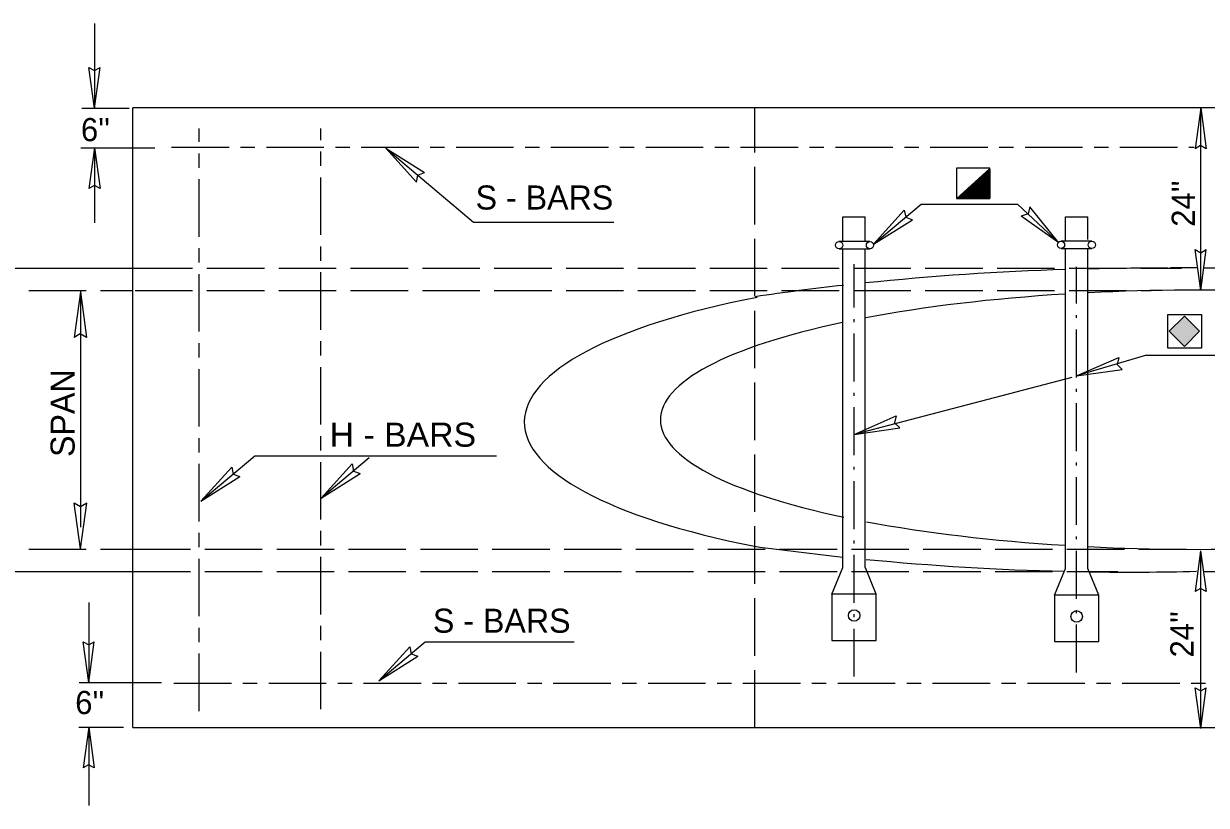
# Model space of a CAD drawing. Extents: x -1291 to -38, y -357 to 186.
# Drawn here: x -1238.2 to -1176.4, y -296.9 to -256.1 of the extents above; entities that cross this region are included whole.
import ezdxf

# ---------------------------------------------------------------- set-up
doc = ezdxf.new("R2010")
doc.units = 0
doc.header["$LTSCALE"] = 0.5
for name, pattern in [('DOT_DASHED', [7.7, 5, -1.2, 0.3, -1.2]), ('LONG_DASH_SHORT_DASH', [9.9, 6, -1.2, 1.5, -1.2]), ('LONG_DASHED', [7.5, 6, -1.5])]:
    doc.linetypes.add(name, pattern=pattern)
doc.layers.add('1', color=7, linetype='Continuous', lineweight=25)

msp = doc.modelspace()

# ---------------------------------------------------------------- hatches: boundary and pattern name
at = {"layer": '1'}
msp.add_hatch(color=256, dxfattribs=at).paths.add_polyline_path([(-1177.5911, -272.9099), (-1178.3806, -272.1204), (-1177.5911, -271.3311), (-1176.8018, -272.1204)])

# ---------------------------------------------------------------- linework, layer by layer
at = {"layer": '1', "lineweight": 13}
for p, q in [((-1234.4843, -256.068), (-1234.4843, -260.4789)), ((-1235.1479, -260.4789), (-1232.6707, -260.4789)), ((-1176.7426, -269.967), (-1176.7426, -260.4591)), ((-1235.1912, -262.5418), (-1231.3232, -262.5418)), ((-1234.4843, -262.5418), (-1234.4843, -266.46)), ((-1193.8195, -267.5782), (-1191.3274, -265.4793)), ((-1191.3274, -265.4793), (-1186.3061, -265.4793)), ((-1184.1475, -267.4957), (-1186.3061, -265.4793)), ((-1235.2067, -269.9875), (-1235.2067, -282.3335)), ((-1179.5773, -273.3674), (-1183.2158, -274.4491)), ((-1179.5773, -273.3674), (-1175.0217, -273.3674)), ((-1183.4647, -274.5306), (-1194.8288, -277.4957)), ((-1228.9248, -280.9828), (-1226.1157, -278.616)), ((-1226.1157, -278.616), (-1213.4958, -278.616)), ((-1222.5535, -280.7341), (-1220.1377, -278.6997)), ((-1176.7426, -292.8491), (-1176.7426, -283.5727)), ((-1234.7825, -286.2625), (-1234.7825, -290.4481)), ((-1219.6391, -290.3577), (-1217.2235, -288.3223)), ((-1217.2231, -288.3223), (-1209.4512, -288.3223)), ((-1235.2876, -290.4481), (-1230.9798, -290.4481)), ((-1235.3047, -292.7751), (-1232.9689, -292.7751)), ((-1234.7825, -292.7751), (-1234.7825, -296.8519))]:
    msp.add_line(p, q, dxfattribs=at)
at = {"layer": '1'}
for p, q in [((-1234.4843, -260.4789), (-1234.7768, -258.3502)), ((-1234.4843, -260.4789), (-1234.1918, -258.3502)), ((-1232.4707, -292.7933), (-1232.4707, -260.4591)), ((-1139.469, -260.4591), (-1232.4707, -260.4591)), ((-1176.7424, -260.4642), (-1177.035, -262.5934)), ((-1176.7424, -260.4642), (-1176.4498, -262.5934)), ((-1234.4843, -262.5418), (-1234.7768, -264.6706)), ((-1234.4843, -262.5418), (-1234.1918, -264.6706)), ((-1219.2803, -262.5576), (-1217.671, -264.3408)), ((-1219.2803, -262.5576), (-1217.2497, -263.8415)), ((-1189.4647, -265.1817), (-1187.7442, -263.6263)), ((-1189.3094, -265.1781), (-1188.0973, -263.9662)), ((-1189.2647, -265.1789), (-1187.7527, -263.6669)), ((-1189.2179, -265.1789), (-1187.7527, -263.7127)), ((-1189.1727, -265.1789), (-1187.7527, -263.7597)), ((-1189.1273, -265.1789), (-1187.7527, -263.8049)), ((-1189.0817, -265.1789), (-1187.7527, -263.8503)), ((-1189.0363, -265.1791), (-1187.7527, -263.8962)), ((-1188.9903, -265.1791), (-1187.7527, -263.9414)), ((-1188.9448, -265.1791), (-1187.7527, -263.987)), ((-1188.8989, -265.1791), (-1187.7527, -264.0333)), ((-1188.8535, -265.1792), (-1187.7527, -264.0791)), ((-1188.8079, -265.1792), (-1187.7527, -264.1245)), ((-1188.7627, -265.1792), (-1187.7527, -264.1704)), ((-1187.7527, -264.7869), (-1188.3467, -264.1924)), ((-1187.7527, -264.741), (-1188.3231, -264.171)), ((-1187.7527, -264.6952), (-1188.2987, -264.1487)), ((-1187.7527, -264.649), (-1188.2753, -264.1271)), ((-1187.7527, -264.6036), (-1188.2515, -264.1058)), ((-1187.7527, -264.5575), (-1188.227, -264.0835)), ((-1187.7527, -264.5121), (-1188.2034, -264.0618)), ((-1187.7527, -264.4664), (-1188.179, -264.0399)), ((-1187.7527, -264.4208), (-1188.1553, -264.0182)), ((-1187.7527, -264.375), (-1188.1309, -263.9964)), ((-1187.7527, -264.3292), (-1188.1073, -263.9747)), ((-1187.7527, -264.2831), (-1188.0834, -263.9535)), ((-1187.7527, -264.2377), (-1188.0593, -263.9317)), ((-1187.7527, -264.1918), (-1188.0348, -263.9097)), ((-1187.7527, -264.146), (-1188.0119, -263.888)), ((-1187.7527, -264.1004), (-1187.9878, -263.8661)), ((-1187.7527, -264.0549), (-1187.9637, -263.8438)), ((-1187.7527, -264.0089), (-1187.9397, -263.8227)), ((-1187.7527, -263.9628), (-1187.9155, -263.8012)), ((-1187.7527, -263.9174), (-1187.8917, -263.7785)), ((-1187.7527, -263.8716), (-1187.8676, -263.7568)), ((-1187.7527, -263.8263), (-1187.8435, -263.7355)), ((-1187.7527, -263.7806), (-1187.82, -263.7142)), ((-1187.7527, -263.7351), (-1187.7957, -263.6916)), ((-1187.7527, -263.6888), (-1187.7714, -263.6694)), ((-1189.3553, -265.1781), (-1188.5928, -264.4158)), ((-1188.686, -265.1798), (-1189.0425, -264.8234)), ((-1188.6402, -265.1802), (-1189.0183, -264.8017)), ((-1188.5939, -265.1802), (-1188.9946, -264.7798)), ((-1188.5483, -265.1802), (-1188.9704, -264.7579)), ((-1188.502, -265.1802), (-1188.9465, -264.7361)), ((-1188.4566, -265.1802), (-1188.9221, -264.7144)), ((-1188.4112, -265.1807), (-1188.8988, -264.693)), ((-1188.3649, -265.1807), (-1188.8748, -264.6708)), ((-1188.3193, -265.1816), (-1188.8506, -264.6498)), ((-1188.2732, -265.1816), (-1188.8263, -264.6279)), ((-1188.227, -265.1816), (-1188.8023, -264.6057)), ((-1188.1809, -265.1817), (-1188.7789, -264.5839)), ((-1188.1355, -265.1817), (-1188.7548, -264.5629)), ((-1188.0895, -265.1817), (-1188.7307, -264.5404)), ((-1188.7173, -265.1798), (-1187.7527, -264.2163)), ((-1188.0438, -265.1817), (-1188.707, -264.519)), ((-1187.9977, -265.182), (-1188.6829, -264.4973)), ((-1188.671, -265.1798), (-1187.7527, -264.2616)), ((-1187.9522, -265.182), (-1188.6589, -264.4757)), ((-1187.9062, -265.182), (-1188.6347, -264.4538)), ((-1188.6256, -265.1802), (-1187.7527, -264.3077)), ((-1187.86, -265.182), (-1188.6104, -264.4317)), ((-1187.8146, -265.182), (-1188.5867, -264.4102)), ((-1188.5802, -265.1802), (-1187.7527, -264.3539)), ((-1187.7684, -265.1826), (-1188.5627, -264.3886)), ((-1187.7527, -265.152), (-1188.5389, -264.3664)), ((-1188.5343, -265.1802), (-1187.7527, -264.3993)), ((-1187.7527, -265.1066), (-1188.515, -264.345)), ((-1187.7527, -265.0607), (-1188.4906, -264.3228)), ((-1188.4887, -265.1802), (-1187.7527, -264.4446)), ((-1187.7527, -265.0157), (-1188.4664, -264.301)), ((-1188.4434, -265.1802), (-1187.7527, -264.4904)), ((-1187.7527, -264.9695), (-1188.443, -264.2795)), ((-1187.7527, -264.9234), (-1188.4189, -264.2579)), ((-1188.3972, -265.1807), (-1187.7527, -264.5361)), ((-1187.7527, -264.8776), (-1188.3953, -264.236)), ((-1187.7527, -264.8323), (-1188.3712, -264.2142)), ((-1188.3524, -265.1807), (-1187.7527, -264.5821)), ((-1188.306, -265.1816), (-1187.7527, -264.6279)), ((-1188.2607, -265.1816), (-1187.7527, -264.6733)), ((-1188.2155, -265.1817), (-1187.7527, -264.72)), ((-1188.1698, -265.1817), (-1187.7527, -264.7652)), ((-1188.124, -265.1817), (-1187.7527, -264.8107)), ((-1189.4194, -265.1774), (-1189.4259, -265.1717)), ((-1189.374, -265.1781), (-1189.4023, -265.1494)), ((-1189.4003, -265.1774), (-1189.0882, -264.8651)), ((-1189.3287, -265.1781), (-1189.3782, -265.1274)), ((-1189.2822, -265.1781), (-1189.3542, -265.1066)), ((-1189.2365, -265.1789), (-1189.3299, -265.0849)), ((-1189.1911, -265.1789), (-1189.3059, -265.0623)), ((-1189.1448, -265.1789), (-1189.2822, -265.0409)), ((-1189.099, -265.1789), (-1189.2579, -265.0195)), ((-1189.053, -265.1791), (-1189.2347, -264.9976)), ((-1189.0073, -265.1791), (-1189.21, -264.9754)), ((-1188.9608, -265.1791), (-1189.1853, -264.9534)), ((-1188.9154, -265.1791), (-1189.1623, -264.9321)), ((-1188.8696, -265.1791), (-1189.1383, -264.9105)), ((-1188.8233, -265.1792), (-1189.1142, -264.8883)), ((-1188.7778, -265.1792), (-1189.0908, -264.8669)), ((-1188.7327, -265.1798), (-1189.0662, -264.8448)), ((-1188.0784, -265.1817), (-1187.7527, -264.8567)), ((-1188.0325, -265.1817), (-1187.7527, -264.9022)), ((-1187.987, -265.182), (-1187.7527, -264.9477)), ((-1187.9415, -265.182), (-1187.7527, -264.9936)), ((-1187.8963, -265.182), (-1187.7527, -265.039)), ((-1187.8504, -265.182), (-1187.7527, -265.0851)), ((-1187.8048, -265.1826), (-1187.7527, -265.1303)), ((-1187.7596, -265.1826), (-1187.7527, -265.1764)), ((-1193.8195, -267.5782), (-1192.2102, -265.7954)), ((-1184.1469, -267.4953), (-1185.6598, -265.6304)), ((-1195.4117, -266.1459), (-1194.2467, -266.1459)), ((-1195.4117, -267.3846), (-1195.4117, -266.1459)), ((-1194.2467, -267.3846), (-1194.2467, -266.1459)), ((-1193.8195, -267.5782), (-1191.7885, -266.2951)), ((-1184.1469, -267.4953), (-1186.1073, -266.1072)), ((-1183.7968, -266.1459), (-1182.6332, -266.1459)), ((-1183.7968, -267.3893), (-1183.7968, -266.1459)), ((-1182.6332, -267.335), (-1182.6332, -266.1459)), ((-1194.0035, -267.4387), (-1195.6225, -267.4387)), ((-1195.6059, -267.8137), (-1194, -267.8137)), ((-1195.4117, -284.4372), (-1195.4117, -267.8351)), ((-1194.2467, -284.4482), (-1194.2467, -267.8443)), ((-1182.423, -267.4216), (-1184.0417, -267.4216)), ((-1184.0254, -267.7959), (-1182.4194, -267.7959)), ((-1183.7968, -284.4945), (-1183.7968, -267.8216)), ((-1182.6332, -284.498), (-1182.6332, -267.8577)), ((-1176.7417, -269.9826), (-1177.0341, -267.8535)), ((-1176.7417, -269.9826), (-1176.4491, -267.8535)), ((-1245.4131, -268.8232), (-1232.334, -268.8232)), ((-1235.2178, -270.0619), (-1235.5449, -272.4411)), ((-1235.2178, -270.0619), (-1234.8911, -272.4411)), ((-1183.2158, -274.4491), (-1181.0148, -273.4865)), ((-1183.2158, -274.4491), (-1180.8362, -274.1162)), ((-1194.8288, -277.4957), (-1192.6278, -276.5331)), ((-1194.8288, -277.4957), (-1192.4493, -277.1628)), ((-1228.9243, -280.9835), (-1227.3151, -279.2002)), ((-1222.6402, -280.8237), (-1221.0313, -279.0403)), ((-1222.6402, -280.8237), (-1220.61, -279.5402)), ((-1228.9243, -280.9835), (-1226.8942, -279.7007)), ((-1235.2082, -283.4717), (-1235.5349, -281.0916)), ((-1235.2082, -283.4717), (-1234.8815, -281.0916)), ((-1176.7437, -283.5731), (-1177.0362, -285.7022)), ((-1176.7437, -283.5731), (-1176.4511, -285.7022)), ((-1195.9951, -285.8342), (-1195.414, -284.4361)), ((-1193.6806, -285.8347), (-1194.2446, -284.4522)), ((-1184.3756, -285.8857), (-1183.7968, -284.4945)), ((-1182.066, -285.8897), (-1182.6332, -284.498)), ((-1245.4131, -284.643), (-1232.4407, -284.643)), ((-1234.7825, -290.4481), (-1235.075, -288.3193)), ((-1234.7825, -290.4481), (-1234.49, -288.3193)), ((-1219.6373, -290.3578), (-1218.0283, -288.5745)), ((-1219.6373, -290.3578), (-1217.607, -289.0743)), ((-1176.7417, -292.8487), (-1177.0341, -290.7196)), ((-1176.7417, -292.8487), (-1176.4491, -290.7196)), ((-1234.7825, -292.7751), (-1235.075, -294.9038)), ((-1234.7825, -292.7751), (-1234.49, -294.9038)), ((-1232.4707, -292.7933), (-1139.469, -292.7933))]:
    msp.add_line(p, q, dxfattribs=at)
at = {"layer": '1', "linetype": 'LONG_DASHED'}
for p, q in [((-1200.0111, -292.7933), (-1200.0111, -260.4591)), ((-1245.4131, -269.9875), (-1232.4707, -269.9875)), ((-1245.4131, -283.4786), (-1232.4707, -283.4786))]:
    msp.add_line(p, q, dxfattribs=at)
at = {"layer": '1', "linetype": 'LONG_DASH_SHORT_DASH'}
for p, q in [((-1229.0082, -291.9379), (-1229.0082, -261.5387)), ((-1222.6731, -291.8383), (-1222.6731, -261.5387)), ((-1230.4552, -262.5191), (-1177.0878, -262.5191)), ((-1230.3345, -290.4697), (-1140.2731, -290.4697))]:
    msp.add_line(p, q, dxfattribs=at)
at = {"layer": '1', "linetype": 'LONG_DASHED', "lineweight": 13}
for p, q in [((-1232.364, -268.8232), (-1177.7497, -268.8232)), ((-1232.364, -269.9875), (-1179.3237, -269.9875)), ((-1232.4707, -283.4786), (-1178.7152, -283.4786)), ((-1232.4707, -284.643), (-1181.0597, -284.643))]:
    msp.add_line(p, q, dxfattribs=at)
at = {"layer": '1', "linetype": 'DOT_DASHED', "lineweight": 13}
for p, q in [((-1194.8288, -290.1355), (-1194.8288, -268.6086)), ((-1183.2158, -289.9215), (-1183.2158, -268.7547))]:
    msp.add_line(p, q, dxfattribs=at)
at = {"layer": '1'}
for points in [[(-1234.7768, -258.3502), (-1234.4813, -258.5148), (-1234.1918, -258.3502)], [(-1176.4498, -262.5934), (-1176.7453, -262.4285), (-1177.035, -262.5934)], [(-1217.671, -264.3408), (-1217.5989, -263.9703), (-1217.2497, -263.8415)], [(-1234.1918, -264.6706), (-1234.4873, -264.5059), (-1234.7768, -264.6706)], [(-1192.2102, -265.7954), (-1192.1382, -266.1663), (-1191.7885, -266.2951)], [(-1185.6598, -265.6304), (-1185.7512, -265.9971), (-1186.1073, -266.1072)], [(-1177.0341, -267.8535), (-1176.7385, -268.0181), (-1176.4491, -267.8535)], [(-1234.8911, -272.4411), (-1235.2213, -272.2569), (-1235.5449, -272.4411)], [(-1181.0148, -273.4865), (-1181.1021, -273.8542), (-1180.8362, -274.1162)], [(-1192.6278, -276.5331), (-1192.7152, -276.9008), (-1192.4493, -277.1628)], [(-1227.3151, -279.2002), (-1227.2434, -279.5712), (-1226.8942, -279.7007)], [(-1221.0313, -279.0403), (-1220.9588, -279.4113), (-1220.61, -279.5402)], [(-1234.8815, -281.0916), (-1235.2117, -281.276), (-1235.5349, -281.0916)], [(-1176.4511, -285.7022), (-1176.7466, -285.5373), (-1177.0362, -285.7022)], [(-1235.075, -288.3193), (-1234.7795, -288.484), (-1234.49, -288.3193)], [(-1218.0283, -288.5745), (-1217.9568, -288.9457), (-1217.607, -289.0743)], [(-1177.0341, -290.7196), (-1176.7385, -290.8842), (-1176.4491, -290.7196)], [(-1234.49, -294.9038), (-1234.7855, -294.7392), (-1235.075, -294.9038)]]:
    msp.add_lwpolyline(points, dxfattribs=at)
at = {"layer": '1', "lineweight": 13}
msp.add_lwpolyline([(-1219.2813, -262.5588), (-1214.7014, -266.4173), (-1207.3721, -266.4173)], dxfattribs=at)
for points in [[(-1189.4798, -265.1866), (-1187.7387, -265.1866), (-1187.7387, -263.6107), (-1189.4798, -263.6107)], [(-1176.6999, -272.9947), (-1178.4579, -272.9947), (-1178.4579, -271.2367), (-1176.6999, -271.2367)], [(-1177.5911, -272.9099), (-1178.3806, -272.1204), (-1177.5911, -271.3311), (-1176.8018, -272.1204)]]:
    msp.add_lwpolyline(points, close=True, dxfattribs=at)
at = {"layer": '1'}
for points in [[(-1189.4326, -265.1774), (-1187.7527, -263.6534), (-1187.7527, -265.1826)], [(-1195.9966, -288.2565), (-1193.6814, -288.2565), (-1193.6814, -285.8347), (-1195.9966, -285.8347)], [(-1184.3805, -288.3111), (-1182.066, -288.3111), (-1182.066, -285.8884), (-1184.3805, -285.8884)]]:
    msp.add_lwpolyline(points, close=True, dxfattribs=at)
for centre, radius in [((-1195.6112, -267.6267), 0.1893), ((-1194.0026, -267.6267), 0.1893), ((-1184.0306, -267.609), 0.1893), ((-1182.4219, -267.609), 0.1893), ((-1194.8315, -286.9463), 0.2994), ((-1183.216, -286.9999), 0.2994)]:
    msp.add_circle(centre, radius, dxfattribs=at)
at = {"layer": '1', "lineweight": 13}
for centre, radius, start, end in [((-1179.4341, -412.0843), 143.2548, 91.73742, 95.93663), ((-1179.4341, -412.0843), 143.2548, 89.49576, 91.26601), ((-1177.5514, -364.815), 96.002, 89.64632, 90.45434), ((-1177.5514, -364.815), 96.002, 86.86631, 89.39631), ((-1179.4341, -412.0843), 143.2548, 96.39602, 98.25523), ((-1180.4256, -141.4699), 143.2132, 262.13187, 263.98709), ((-1180.4256, -141.4699), 143.2132, 264.47684, 268.62876), ((-1180.4256, -141.4699), 143.2132, 269.14851, 271.38754), ((-1175.1585, -188.6601), 96.002, 269.15162, 271.66702)]:
    msp.add_arc(centre, radius, start, end, dxfattribs=at)
msp.add_ellipse((-1183.8215, -276.8554), major_axis=(-28.2233, 0), ratio=0.280441, start_param=5.318373, end_param=7.2422198, dxfattribs=at)
at = {"layer": '1'}
for start_param, end_param in [(4.9632885, 5.3792512), (4.5507012, 4.9182677), (5.4351171, 7.1339252), (0.9058954, 1.3201215), (1.3643851, 1.732401)]:
    msp.add_ellipse((-1176.8493, -276.7309), major_axis=(-28.0918, 0), ratio=0.240782, start_param=start_param, end_param=end_param, dxfattribs=at)

# ---------------------------------------------------------------- texts
for s, height, p in [("6''", 1.21, (-1235.1872, -262.2013)), ('S - BARS', 1.256, (-1214.5881, -265.766)), ('S - BARS', 1.256, (-1216.8161, -287.8456)), ("6''", 1.21, (-1235.4853, -292.0913))]:
    msp.add_text(s, height=height, dxfattribs=at).set_placement(p)
for s, height, p in [("24''", 1.21, (-1177.045, -266.665)), ('SPAN ', 1.256, (-1235.5155, -278.6764)), ("24''", 1.21, (-1177.1158, -289.1364))]:
    msp.add_text(s, height=height, rotation=90, dxfattribs=at).set_placement(p)
at = {"layer": '1', "width": 1.05}
msp.add_text('H - BARS', height=1.256, dxfattribs=at).set_placement((-1222.2055, -278.1393))

doc.saveas('drawing.dxf')
